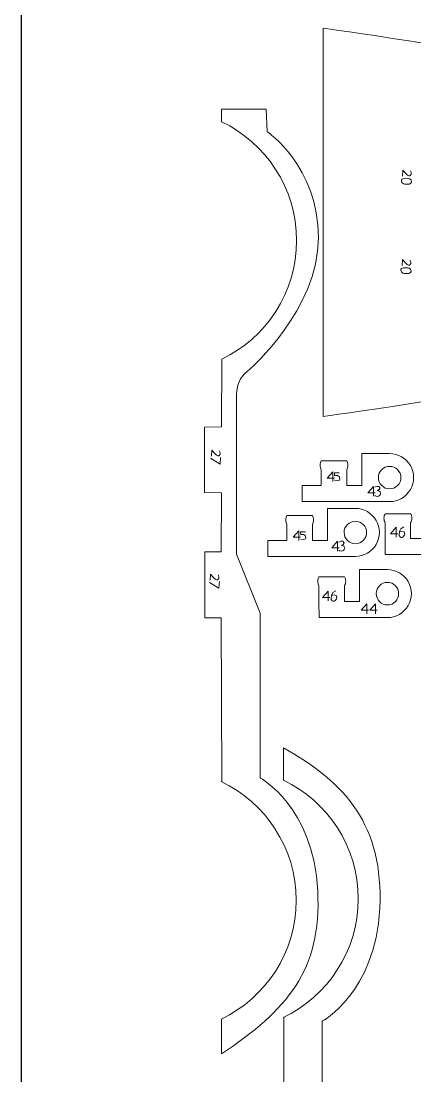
# Model space of a CAD drawing. Header units: centimetres. Extents: x -25 to 25, y -32.5 to 32.5.
# Drawn here: x -25 to -17.2, y -17.62 to 3.25 of the extents above; entities that cross this region are included whole.
import ezdxf

# ---------------------------------------------------------------- set-up
doc = ezdxf.new("R2010")
doc.units = ezdxf.units.CM
doc.header["$MEASUREMENT"] = 0
doc.layers.add('Capa 1', color=7, linetype='Continuous')

msp = doc.modelspace()

# ---------------------------------------------------------------- linework, layer by layer
at = {"layer": 'Capa 1', "color": 254}
msp.add_lwpolyline([(-25, -32.5), (25, -32.5), (25, 32.5), (-25, 32.5), (-25, -32.5)], close=True, dxfattribs=at)
at = {"layer": 'Capa 1', "color": 250, "lineweight": 9}
for points, knots in [([(-19.01728, 3.10252), (-19.01728, 3.10252), (-15.71031, 2.6589), (-15.35249, 2.4387), (-15.35249, 2.4387), (-14.99467, 2.2185), (-14.47727, 1.80563), (-14.47727, 1.06247), (-14.47727, 1.06247), (-14.47727, 0.31931), (-14.47727, -0.73651), (-14.47727, -0.73651), (-14.47727, -0.73651), (-14.47727, -0.73651), (-14.47727, -1.79233), (-14.47727, -2.53549), (-14.47727, -2.53549), (-14.47727, -3.27865), (-14.99467, -3.69152), (-15.35249, -3.91172), (-15.35249, -3.91172), (-15.71031, -4.13192), (-19.01728, -4.57555), (-19.01728, -4.57555), (-19.01728, -4.57555), (-19.01728, -4.57555), (-19.01728, 3.10252), (-19.01728, 3.10252)], [0, 0, 0, 0, 0.125, 0.125, 0.125, 0.125, 0.25, 0.25, 0.25, 0.25, 0.375, 0.375, 0.375, 0.375, 0.5, 0.5, 0.5, 0.5, 0.625, 0.625, 0.625, 0.625, 0.75, 0.75, 0.75, 0.75, 1, 1, 1, 1]), ([(-21.03427, -16.49684), (-21.03427, -16.49684), (-21.0335, -17.18772), (-21.0335, -17.18772), (-21.0335, -17.18772), (-19.72594, -16.317), (-19.04796, -15.53331), (-19.12519, -13.96324), (-19.12519, -13.96324), (-19.20777, -12.28424), (-20.26797, -11.72795), (-20.26797, -11.72795), (-20.26797, -11.72795), (-20.26797, -11.72795), (-20.26797, -8.47087), (-20.26797, -8.47087), (-20.26797, -8.47087), (-20.26797, -8.47087), (-20.73589, -7.30108), (-20.73589, -7.30108), (-20.73589, -7.30108), (-20.73589, -7.30108), (-20.73589, -4.12657), (-20.73589, -4.12657), (-20.73589, -4.12657), (-20.70988, -3.85286), (-20.62886, -3.77639), (-20.46523, -3.6357), (-20.46523, -3.6357), (-20.46523, -3.6357), (-19.11293, -2.46015), (-19.11236, -1.04266), (-19.11236, -1.04266), (-19.11179, 0.37482), (-20.12576, 1.05724), (-20.12576, 1.05724), (-20.12576, 1.05724), (-20.12576, 1.05724), (-20.14408, 1.50265), (-20.14408, 1.50265), (-20.14408, 1.50265), (-20.14408, 1.50265), (-21.03085, 1.49984), (-21.03085, 1.49984), (-21.03085, 1.49984), (-21.03085, 1.49984), (-21.0301, 1.25495), (-21.0301, 1.25495)], [0, 0, 0, 0, 0.07692308, 0.07692308, 0.07692308, 0.07692308, 0.15384615, 0.15384615, 0.15384615, 0.15384615, 0.23076923, 0.23076923, 0.23076923, 0.23076923, 0.30769231, 0.30769231, 0.30769231, 0.30769231, 0.38461538, 0.38461538, 0.38461538, 0.38461538, 0.46153846, 0.46153846, 0.46153846, 0.46153846, 0.53846154, 0.53846154, 0.53846154, 0.53846154, 0.61538462, 0.61538462, 0.61538462, 0.61538462, 0.69230769, 0.69230769, 0.69230769, 0.69230769, 0.76923077, 0.76923077, 0.76923077, 0.76923077, 0.84615385, 0.84615385, 0.84615385, 0.84615385, 1, 1, 1, 1]), ([(-21.02677, -3.44308), (-20.15066, -3.02472), (-19.54534, -2.13047), (-19.54534, -1.09486), (-19.54534, -1.09486), (-19.54534, -0.05793), (-20.15219, 0.83726), (-21.0301, 1.25495)], [0, 0, 0, 0, 0.33333333, 0.33333333, 0.33333333, 0.33333333, 1, 1, 1, 1]), ([(-21.02677, -3.44308), (-21.02677, -3.44308), (-21.03123, -4.78062), (-21.03123, -4.78062), (-21.03123, -4.78062), (-21.03123, -4.78062), (-21.36765, -4.78957), (-21.36765, -4.78957), (-21.36765, -4.78957), (-21.36765, -4.78957), (-21.36682, -6.08146), (-21.36682, -6.08146), (-21.36682, -6.08146), (-21.36682, -6.08146), (-21.03206, -6.09042), (-21.03206, -6.09042), (-21.03206, -6.09042), (-21.03206, -6.09042), (-21.03439, -7.25689), (-21.03439, -7.25689), (-21.03439, -7.25689), (-21.03439, -7.25689), (-21.35899, -7.25689), (-21.35899, -7.25689), (-21.35899, -7.25689), (-21.35899, -7.25689), (-21.35899, -8.55775), (-21.35899, -8.55775), (-21.35899, -8.55775), (-21.35899, -8.55775), (-21.03439, -8.55775), (-21.03439, -8.55775), (-21.03439, -8.55775), (-21.03439, -8.55775), (-21.02385, -11.8025), (-21.02385, -11.8025)], [0, 0, 0, 0, 0.1, 0.1, 0.1, 0.1, 0.2, 0.2, 0.2, 0.2, 0.3, 0.3, 0.3, 0.3, 0.4, 0.4, 0.4, 0.4, 0.5, 0.5, 0.5, 0.5, 0.6, 0.6, 0.6, 0.6, 0.7, 0.7, 0.7, 0.7, 0.8, 0.8, 0.8, 0.8, 1, 1, 1, 1]), ([(-19.05618, -5.6284), (-19.05618, -5.6284), (-19.05618, -5.94361), (-19.05618, -5.94361), (-19.05618, -5.94361), (-19.05618, -5.94361), (-19.43439, -5.94361), (-19.43439, -5.94361), (-19.43439, -5.94361), (-19.43439, -5.94361), (-19.43439, -6.26103), (-19.43439, -6.26103), (-19.43439, -6.26103), (-19.43439, -6.26103), (-17.70156, -6.26103), (-17.70156, -6.26103), (-17.70156, -6.26103), (-17.53181, -6.26103), (-17.375, -6.17049), (-17.29015, -6.02352), (-17.29015, -6.02352), (-17.2053, -5.87655), (-17.2053, -5.69546), (-17.29015, -5.5485), (-17.29015, -5.5485), (-17.375, -5.40153), (-17.53181, -5.31098), (-17.70156, -5.31098), (-17.70156, -5.31098), (-17.70156, -5.31098), (-18.25221, -5.31098), (-18.25221, -5.31098), (-18.25221, -5.31098), (-18.25221, -5.31098), (-18.25221, -5.94361), (-18.25221, -5.94361), (-18.25221, -5.94361), (-18.25221, -5.94361), (-18.55184, -5.94361), (-18.55184, -5.94361), (-18.55184, -5.94361), (-18.55184, -5.94361), (-18.55184, -5.6284), (-18.55184, -5.6284)], [0, 0, 0, 0, 0.08333333, 0.08333333, 0.08333333, 0.08333333, 0.16666667, 0.16666667, 0.16666667, 0.16666667, 0.25, 0.25, 0.25, 0.25, 0.33333333, 0.33333333, 0.33333333, 0.33333333, 0.41666667, 0.41666667, 0.41666667, 0.41666667, 0.5, 0.5, 0.5, 0.5, 0.58333333, 0.58333333, 0.58333333, 0.58333333, 0.66666667, 0.66666667, 0.66666667, 0.66666667, 0.75, 0.75, 0.75, 0.75, 0.83333333, 0.83333333, 0.83333333, 0.83333333, 1, 1, 1, 1]), ([(-19.05618, -5.6284), (-19.07059, -5.60991), (-19.08014, -5.57758), (-19.08014, -5.54079), (-19.08014, -5.54079), (-19.08014, -5.50401), (-19.07059, -5.47167), (-19.05618, -5.45318)], [0, 0, 0, 0, 0.33333333, 0.33333333, 0.33333333, 0.33333333, 1, 1, 1, 1]), ([(-18.55184, -5.6284), (-18.53743, -5.60991), (-18.52788, -5.57758), (-18.52788, -5.54079), (-18.52788, -5.54079), (-18.52788, -5.50401), (-18.53743, -5.47167), (-18.55184, -5.45318)], [0, 0, 0, 0, 0.33333333, 0.33333333, 0.33333333, 0.33333333, 1, 1, 1, 1]), ([(-17.92442, -5.78601), (-17.92437, -5.84517), (-17.90084, -5.90185), (-17.85899, -5.94366), (-17.85899, -5.94366), (-17.81714, -5.98547), (-17.76067, -6.00891), (-17.70156, -6.00886), (-17.70156, -6.00886), (-17.6424, -6.00882), (-17.58567, -5.98529), (-17.54387, -5.94344), (-17.54387, -5.94344), (-17.5021, -5.90159), (-17.47862, -5.84517), (-17.47866, -5.78601), (-17.47866, -5.78601), (-17.47871, -5.72685), (-17.50224, -5.67012), (-17.54409, -5.62836), (-17.54409, -5.62836), (-17.58594, -5.58655), (-17.6424, -5.56306), (-17.70156, -5.56311), (-17.70156, -5.56311), (-17.76067, -5.56315), (-17.8174, -5.58668), (-17.85921, -5.62853), (-17.85921, -5.62853), (-17.90098, -5.67039), (-17.92446, -5.72685), (-17.92442, -5.78601)], [0, 0, 0, 0, 0.11111111, 0.11111111, 0.11111111, 0.11111111, 0.22222222, 0.22222222, 0.22222222, 0.22222222, 0.33333333, 0.33333333, 0.33333333, 0.33333333, 0.44444444, 0.44444444, 0.44444444, 0.44444444, 0.55555556, 0.55555556, 0.55555556, 0.55555556, 0.66666667, 0.66666667, 0.66666667, 0.66666667, 0.77777778, 0.77777778, 0.77777778, 0.77777778, 1, 1, 1, 1]), ([(-19.73473, -6.71291), (-19.73473, -6.71291), (-19.73473, -7.02813), (-19.73473, -7.02813), (-19.73473, -7.02813), (-19.73473, -7.02813), (-20.11294, -7.02813), (-20.11294, -7.02813), (-20.11294, -7.02813), (-20.11294, -7.02813), (-20.11294, -7.34555), (-20.11294, -7.34555), (-20.11294, -7.34555), (-20.11294, -7.34555), (-18.38011, -7.34555), (-18.38011, -7.34555), (-18.38011, -7.34555), (-18.21036, -7.34555), (-18.05355, -7.255), (-17.9687, -7.10803), (-17.9687, -7.10803), (-17.88385, -6.96107), (-17.88385, -6.77997), (-17.9687, -6.63301), (-17.9687, -6.63301), (-18.05355, -6.48604), (-18.21036, -6.39549), (-18.38011, -6.39549), (-18.38011, -6.39549), (-18.38011, -6.39549), (-18.93076, -6.39549), (-18.93076, -6.39549), (-18.93076, -6.39549), (-18.93076, -6.39549), (-18.93076, -7.02813), (-18.93076, -7.02813), (-18.93076, -7.02813), (-18.93076, -7.02813), (-19.23039, -7.02813), (-19.23039, -7.02813), (-19.23039, -7.02813), (-19.23039, -7.02813), (-19.23039, -6.71291), (-19.23039, -6.71291)], [0, 0, 0, 0, 0.08333333, 0.08333333, 0.08333333, 0.08333333, 0.16666667, 0.16666667, 0.16666667, 0.16666667, 0.25, 0.25, 0.25, 0.25, 0.33333333, 0.33333333, 0.33333333, 0.33333333, 0.41666667, 0.41666667, 0.41666667, 0.41666667, 0.5, 0.5, 0.5, 0.5, 0.58333333, 0.58333333, 0.58333333, 0.58333333, 0.66666667, 0.66666667, 0.66666667, 0.66666667, 0.75, 0.75, 0.75, 0.75, 0.83333333, 0.83333333, 0.83333333, 0.83333333, 1, 1, 1, 1]), ([(-17.78965, -6.67621), (-17.78965, -6.67621), (-17.78965, -6.99142), (-17.78965, -6.99142), (-17.78965, -6.99142), (-17.78965, -6.99142), (-17.78938, -7.30884), (-17.78938, -7.30884), (-17.78938, -7.30884), (-17.78938, -7.30884), (-16.43503, -7.30884), (-16.43503, -7.30884), (-16.43503, -7.30884), (-16.26528, -7.30884), (-16.10847, -7.2183), (-16.02362, -7.07133), (-16.02362, -7.07133), (-15.93877, -6.92436), (-15.93877, -6.74327), (-16.02362, -6.59631), (-16.02362, -6.59631), (-16.10847, -6.44934), (-16.26528, -6.35879), (-16.43503, -6.35879), (-16.43503, -6.35879), (-16.43503, -6.35879), (-16.98568, -6.35879), (-16.98568, -6.35879), (-16.98568, -6.35879), (-16.98568, -6.35879), (-16.98568, -6.99142), (-16.98568, -6.99142), (-16.98568, -6.99142), (-16.98568, -6.99142), (-17.28531, -6.99142), (-17.28531, -6.99142), (-17.28531, -6.99142), (-17.28531, -6.99142), (-17.28531, -6.67621), (-17.28531, -6.67621)], [0, 0, 0, 0, 0.09090909, 0.09090909, 0.09090909, 0.09090909, 0.18181818, 0.18181818, 0.18181818, 0.18181818, 0.27272727, 0.27272727, 0.27272727, 0.27272727, 0.36363636, 0.36363636, 0.36363636, 0.36363636, 0.45454545, 0.45454545, 0.45454545, 0.45454545, 0.54545455, 0.54545455, 0.54545455, 0.54545455, 0.63636364, 0.63636364, 0.63636364, 0.63636364, 0.72727273, 0.72727273, 0.72727273, 0.72727273, 0.81818182, 0.81818182, 0.81818182, 0.81818182, 1, 1, 1, 1]), ([(-19.73473, -6.71292), (-19.74914, -6.69442), (-19.75869, -6.66209), (-19.75869, -6.6253), (-19.75869, -6.6253), (-19.75869, -6.58852), (-19.74914, -6.55618), (-19.73473, -6.53769)], [0, 0, 0, 0, 0.33333333, 0.33333333, 0.33333333, 0.33333333, 1, 1, 1, 1]), ([(-19.23038, -6.71292), (-19.21597, -6.69442), (-19.20642, -6.66209), (-19.20642, -6.6253), (-19.20642, -6.6253), (-19.20642, -6.58852), (-19.21597, -6.55618), (-19.23038, -6.53769)], [0, 0, 0, 0, 0.33333333, 0.33333333, 0.33333333, 0.33333333, 1, 1, 1, 1]), ([(-18.60296, -6.87052), (-18.60292, -6.92968), (-18.57939, -6.98636), (-18.53754, -7.02817), (-18.53754, -7.02817), (-18.49569, -7.06998), (-18.43922, -7.09342), (-18.38011, -7.09338), (-18.38011, -7.09338), (-18.32095, -7.09333), (-18.26422, -7.0698), (-18.22241, -7.02795), (-18.22241, -7.02795), (-18.18065, -6.9861), (-18.15716, -6.92968), (-18.15721, -6.87052), (-18.15721, -6.87052), (-18.15725, -6.81136), (-18.18078, -6.75463), (-18.22263, -6.71287), (-18.22263, -6.71287), (-18.26449, -6.67106), (-18.32095, -6.64758), (-18.38011, -6.64762), (-18.38011, -6.64762), (-18.43922, -6.64766), (-18.49595, -6.6712), (-18.53776, -6.71305), (-18.53776, -6.71305), (-18.57952, -6.7549), (-18.60301, -6.81136), (-18.60296, -6.87052)], [0, 0, 0, 0, 0.11111111, 0.11111111, 0.11111111, 0.11111111, 0.22222222, 0.22222222, 0.22222222, 0.22222222, 0.33333333, 0.33333333, 0.33333333, 0.33333333, 0.44444444, 0.44444444, 0.44444444, 0.44444444, 0.55555556, 0.55555556, 0.55555556, 0.55555556, 0.66666667, 0.66666667, 0.66666667, 0.66666667, 0.77777778, 0.77777778, 0.77777778, 0.77777778, 1, 1, 1, 1]), ([(-17.78965, -6.67621), (-17.80406, -6.65772), (-17.81361, -6.62539), (-17.81361, -6.5886), (-17.81361, -6.5886), (-17.81361, -6.55182), (-17.80406, -6.51948), (-17.78965, -6.50099)], [0, 0, 0, 0, 0.33333333, 0.33333333, 0.33333333, 0.33333333, 1, 1, 1, 1]), ([(-17.2853, -6.67621), (-17.27089, -6.65772), (-17.26134, -6.62539), (-17.26134, -6.5886), (-17.26134, -6.5886), (-17.26134, -6.55182), (-17.27089, -6.51948), (-17.2853, -6.50099)], [0, 0, 0, 0, 0.33333333, 0.33333333, 0.33333333, 0.33333333, 1, 1, 1, 1]), ([(-19.10035, -7.92396), (-19.10035, -7.92396), (-19.10035, -8.23917), (-19.10035, -8.23917), (-19.10035, -8.23917), (-19.10035, -8.23917), (-19.10009, -8.55659), (-19.10009, -8.55659), (-19.10009, -8.55659), (-19.10009, -8.55659), (-17.74573, -8.55659), (-17.74573, -8.55659), (-17.74573, -8.55659), (-17.57599, -8.55659), (-17.41917, -8.46604), (-17.33432, -8.31908), (-17.33432, -8.31908), (-17.24947, -8.17211), (-17.24947, -7.99102), (-17.33432, -7.84405), (-17.33432, -7.84405), (-17.41917, -7.69709), (-17.57599, -7.60654), (-17.74573, -7.60654), (-17.74573, -7.60654), (-17.74573, -7.60654), (-18.29638, -7.60654), (-18.29638, -7.60654), (-18.29638, -7.60654), (-18.29638, -7.60654), (-18.29638, -8.23917), (-18.29638, -8.23917), (-18.29638, -8.23917), (-18.29638, -8.23917), (-18.59601, -8.23917), (-18.59601, -8.23917), (-18.59601, -8.23917), (-18.59601, -8.23917), (-18.59601, -7.92396), (-18.59601, -7.92396)], [0, 0, 0, 0, 0.09090909, 0.09090909, 0.09090909, 0.09090909, 0.18181818, 0.18181818, 0.18181818, 0.18181818, 0.27272727, 0.27272727, 0.27272727, 0.27272727, 0.36363636, 0.36363636, 0.36363636, 0.36363636, 0.45454545, 0.45454545, 0.45454545, 0.45454545, 0.54545455, 0.54545455, 0.54545455, 0.54545455, 0.63636364, 0.63636364, 0.63636364, 0.63636364, 0.72727273, 0.72727273, 0.72727273, 0.72727273, 0.81818182, 0.81818182, 0.81818182, 0.81818182, 1, 1, 1, 1]), ([(-19.10035, -7.92396), (-19.11476, -7.90546), (-19.12431, -7.87313), (-19.12431, -7.83635), (-19.12431, -7.83635), (-19.12431, -7.79956), (-19.11476, -7.76723), (-19.10035, -7.74873)], [0, 0, 0, 0, 0.33333333, 0.33333333, 0.33333333, 0.33333333, 1, 1, 1, 1]), ([(-18.59601, -7.92396), (-18.5816, -7.90546), (-18.57205, -7.87313), (-18.57205, -7.83635), (-18.57205, -7.83635), (-18.57205, -7.79956), (-18.5816, -7.76723), (-18.59601, -7.74873)], [0, 0, 0, 0, 0.33333333, 0.33333333, 0.33333333, 0.33333333, 1, 1, 1, 1]), ([(-17.96859, -8.08156), (-17.96854, -8.14072), (-17.94501, -8.19741), (-17.90316, -8.23921), (-17.90316, -8.23921), (-17.86131, -8.28102), (-17.80485, -8.30446), (-17.74573, -8.30442), (-17.74573, -8.30442), (-17.68658, -8.30438), (-17.62985, -8.28085), (-17.58804, -8.23899), (-17.58804, -8.23899), (-17.54627, -8.19714), (-17.52279, -8.14072), (-17.52283, -8.08156), (-17.52283, -8.08156), (-17.52288, -8.02241), (-17.54641, -7.96568), (-17.58826, -7.92391), (-17.58826, -7.92391), (-17.63011, -7.88211), (-17.68658, -7.85862), (-17.74573, -7.85866), (-17.74573, -7.85866), (-17.80485, -7.85871), (-17.86158, -7.88224), (-17.90338, -7.92409), (-17.90338, -7.92409), (-17.94515, -7.96594), (-17.96863, -8.02241), (-17.96859, -8.08156)], [0, 0, 0, 0, 0.11111111, 0.11111111, 0.11111111, 0.11111111, 0.22222222, 0.22222222, 0.22222222, 0.22222222, 0.33333333, 0.33333333, 0.33333333, 0.33333333, 0.44444444, 0.44444444, 0.44444444, 0.44444444, 0.55555556, 0.55555556, 0.55555556, 0.55555556, 0.66666667, 0.66666667, 0.66666667, 0.66666667, 0.77777778, 0.77777778, 0.77777778, 0.77777778, 1, 1, 1, 1]), ([(-19.80642, -11.77083), (-19.80642, -11.77083), (-19.8057, -11.13501), (-19.8057, -11.13501), (-19.8057, -11.13501), (-18.57252, -11.80712), (-17.81752, -12.68161), (-17.89734, -14.30443), (-17.89734, -14.30443), (-17.9799, -15.98343), (-19.04012, -16.53972), (-19.04012, -16.53972), (-19.04012, -16.53972), (-19.04012, -16.53972), (-19.04012, -19.79679), (-19.04012, -19.79679), (-19.04012, -19.79679), (-19.04012, -19.79679), (-19.50804, -20.96659), (-19.50804, -20.96659), (-19.50804, -20.96659), (-19.50804, -20.96659), (-19.50804, -24.1411), (-19.50804, -24.1411), (-19.50804, -24.1411), (-19.48203, -24.41481), (-19.40101, -24.49127), (-19.23738, -24.63196), (-19.23738, -24.63196), (-19.23738, -24.63196), (-17.88508, -25.80752), (-17.88451, -27.225), (-17.88451, -27.225), (-17.88394, -28.64248), (-18.89791, -29.32491), (-18.89791, -29.32491), (-18.89791, -29.32491), (-18.89791, -29.32491), (-18.91623, -29.77031), (-18.91623, -29.77031), (-18.91623, -29.77031), (-18.91623, -29.77031), (-19.803, -29.76751), (-19.803, -29.76751), (-19.803, -29.76751), (-19.803, -29.76751), (-19.80225, -29.52262), (-19.80225, -29.52262)], [0, 0, 0, 0, 0.07692308, 0.07692308, 0.07692308, 0.07692308, 0.15384615, 0.15384615, 0.15384615, 0.15384615, 0.23076923, 0.23076923, 0.23076923, 0.23076923, 0.30769231, 0.30769231, 0.30769231, 0.30769231, 0.38461538, 0.38461538, 0.38461538, 0.38461538, 0.46153846, 0.46153846, 0.46153846, 0.46153846, 0.53846154, 0.53846154, 0.53846154, 0.53846154, 0.61538462, 0.61538462, 0.61538462, 0.61538462, 0.69230769, 0.69230769, 0.69230769, 0.69230769, 0.76923077, 0.76923077, 0.76923077, 0.76923077, 0.84615385, 0.84615385, 0.84615385, 0.84615385, 1, 1, 1, 1]), ([(-21.03427, -16.49684), (-20.15816, -16.07847), (-19.55284, -15.18423), (-19.55284, -14.14861), (-19.55284, -14.14861), (-19.55284, -13.11168), (-20.15969, -12.21649), (-21.0376, -11.7988)], [0, 0, 0, 0, 0.33333333, 0.33333333, 0.33333333, 0.33333333, 1, 1, 1, 1]), ([(-19.80642, -11.77083), (-18.93031, -12.1892), (-18.32499, -13.08344), (-18.32499, -14.11906), (-18.32499, -14.11906), (-18.32499, -15.15599), (-18.93184, -16.05117), (-19.80975, -16.46887)], [0, 0, 0, 0, 0.33333333, 0.33333333, 0.33333333, 0.33333333, 1, 1, 1, 1]), ([(-19.79892, -24.82458), (-19.79892, -24.82458), (-19.80338, -23.48705), (-19.80338, -23.48705), (-19.80338, -23.48705), (-19.80338, -23.48705), (-20.1398, -23.47809), (-20.1398, -23.47809), (-20.1398, -23.47809), (-20.1398, -23.47809), (-20.13897, -22.18621), (-20.13897, -22.18621), (-20.13897, -22.18621), (-20.13897, -22.18621), (-19.80421, -22.17725), (-19.80421, -22.17725), (-19.80421, -22.17725), (-19.80421, -22.17725), (-19.80654, -21.01077), (-19.80654, -21.01077), (-19.80654, -21.01077), (-19.80654, -21.01077), (-20.13114, -21.01077), (-20.13114, -21.01077), (-20.13114, -21.01077), (-20.13114, -21.01077), (-20.13114, -19.70992), (-20.13114, -19.70992), (-20.13114, -19.70992), (-20.13114, -19.70992), (-19.80654, -19.70992), (-19.80654, -19.70992), (-19.80654, -19.70992), (-19.80654, -19.70992), (-19.796, -16.46516), (-19.796, -16.46516)], [0, 0, 0, 0, 0.1, 0.1, 0.1, 0.1, 0.2, 0.2, 0.2, 0.2, 0.3, 0.3, 0.3, 0.3, 0.4, 0.4, 0.4, 0.4, 0.5, 0.5, 0.5, 0.5, 0.6, 0.6, 0.6, 0.6, 0.7, 0.7, 0.7, 0.7, 0.8, 0.8, 0.8, 0.8, 1, 1, 1, 1])]:
    msp.add_open_spline(points, degree=3, knots=knots, dxfattribs=at)
at = {"layer": 'Capa 1', "color": 240, "lineweight": 9}
for points, knots in [([(-17.38519, 0.2343), (-17.38519, 0.2343), (-17.43763, 0.29834), (-17.43763, 0.29834), (-17.43763, 0.29834), (-17.43763, 0.29834), (-17.4456, 0.17864), (-17.4456, 0.17864)], [0, 0, 0, 0, 0.33333333, 0.33333333, 0.33333333, 0.33333333, 1, 1, 1, 1]), ([(-17.28794, 0.28195), (-17.28794, 0.28195), (-17.24985, 0.21495), (-17.29409, 0.18958), (-17.29409, 0.18958), (-17.29409, 0.18958), (-17.3283, 0.15962), (-17.38519, 0.2343)], [0, 0, 0, 0, 0.33333333, 0.33333333, 0.33333333, 0.33333333, 1, 1, 1, 1]), ([(-17.26619, 0.06571), (-17.26619, 0.06571), (-17.26237, 0.00324), (-17.38324, 0.01753), (-17.38324, 0.01753), (-17.38324, 0.01753), (-17.47567, 0.02373), (-17.46913, 0.08685)], [0, 0, 0, 0, 0.33333333, 0.33333333, 0.33333333, 0.33333333, 1, 1, 1, 1]), ([(-17.4689, 0.08684), (-17.4689, 0.08684), (-17.47276, 0.14925), (-17.35184, 0.13494), (-17.35184, 0.13494), (-17.35184, 0.13494), (-17.25939, 0.12878), (-17.26599, 0.06569)], [0, 0, 0, 0, 0.33333333, 0.33333333, 0.33333333, 0.33333333, 1, 1, 1, 1]), ([(-17.47861, -1.68097), (-17.47861, -1.68097), (-17.48247, -1.61855), (-17.36154, -1.63287), (-17.36154, -1.63287), (-17.36154, -1.63287), (-17.2691, -1.63902), (-17.2757, -1.70211)], [0, 0, 0, 0, 0.33333333, 0.33333333, 0.33333333, 0.33333333, 1, 1, 1, 1]), ([(-17.3949, -1.53351), (-17.3949, -1.53351), (-17.44733, -1.46946), (-17.44733, -1.46946), (-17.44733, -1.46946), (-17.44733, -1.46946), (-17.4553, -1.58916), (-17.4553, -1.58916)], [0, 0, 0, 0, 0.33333333, 0.33333333, 0.33333333, 0.33333333, 1, 1, 1, 1]), ([(-17.29764, -1.48585), (-17.29764, -1.48585), (-17.25956, -1.55285), (-17.30379, -1.57822), (-17.30379, -1.57822), (-17.30379, -1.57822), (-17.33801, -1.60818), (-17.3949, -1.53351)], [0, 0, 0, 0, 0.33333333, 0.33333333, 0.33333333, 0.33333333, 1, 1, 1, 1]), ([(-17.27589, -1.70209), (-17.27589, -1.70209), (-17.27208, -1.76456), (-17.39294, -1.75027), (-17.39294, -1.75027), (-17.39294, -1.75027), (-17.48538, -1.74407), (-17.47884, -1.68095)], [0, 0, 0, 0, 0.33333333, 0.33333333, 0.33333333, 0.33333333, 1, 1, 1, 1]), ([(-21.05007, -5.38812), (-21.05007, -5.38812), (-21.05874, -5.51814), (-21.05874, -5.51814), (-21.05874, -5.51814), (-21.05874, -5.51814), (-21.24879, -5.40411), (-21.24879, -5.40411)], [0, 0, 0, 0, 0.33333333, 0.33333333, 0.33333333, 0.33333333, 1, 1, 1, 1]), ([(-21.17145, -5.30412), (-21.17145, -5.30412), (-21.22388, -5.24007), (-21.22388, -5.24007), (-21.22388, -5.24007), (-21.22388, -5.24007), (-21.23186, -5.35977), (-21.23186, -5.35977)], [0, 0, 0, 0, 0.33333333, 0.33333333, 0.33333333, 0.33333333, 1, 1, 1, 1]), ([(-21.07419, -5.25647), (-21.07419, -5.25647), (-21.03611, -5.32347), (-21.08035, -5.34884), (-21.08035, -5.34884), (-21.08035, -5.34884), (-21.11456, -5.3788), (-21.17145, -5.30412)], [0, 0, 0, 0, 0.33333333, 0.33333333, 0.33333333, 0.33333333, 1, 1, 1, 1]), ([(-18.79348, -5.79858), (-18.79348, -5.79858), (-18.93876, -5.79858), (-18.93876, -5.79858), (-18.93876, -5.79858), (-18.93876, -5.79858), (-18.82948, -5.66998), (-18.82948, -5.66998), (-18.82948, -5.66998), (-18.82948, -5.66998), (-18.82822, -5.86547), (-18.82822, -5.86547)], [0, 0, 0, 0, 0.25, 0.25, 0.25, 0.25, 0.5, 0.5, 0.5, 0.5, 1, 1, 1, 1]), ([(-18.69848, -5.69053), (-18.69848, -5.69053), (-18.79363, -5.68996), (-18.79363, -5.68996), (-18.79363, -5.68996), (-18.79363, -5.68996), (-18.79021, -5.74861), (-18.79021, -5.74861)], [0, 0, 0, 0, 0.33333333, 0.33333333, 0.33333333, 0.33333333, 1, 1, 1, 1]), ([(-18.79021, -5.74861), (-18.79021, -5.74861), (-18.68088, -5.72358), (-18.68731, -5.80808), (-18.68731, -5.80808), (-18.68731, -5.80808), (-18.67576, -5.86602), (-18.79021, -5.83771)], [0, 0, 0, 0, 0.33333333, 0.33333333, 0.33333333, 0.33333333, 1, 1, 1, 1]), ([(-17.98761, -6.08814), (-17.98761, -6.08814), (-18.1329, -6.08814), (-18.1329, -6.08814), (-18.1329, -6.08814), (-18.1329, -6.08814), (-18.02361, -5.95955), (-18.02361, -5.95955), (-18.02361, -5.95955), (-18.02361, -5.95955), (-18.02235, -6.15504), (-18.02235, -6.15504)], [0, 0, 0, 0, 0.25, 0.25, 0.25, 0.25, 0.5, 0.5, 0.5, 0.5, 1, 1, 1, 1]), ([(-17.99388, -6.13861), (-17.99388, -6.13861), (-17.98636, -6.15783), (-17.94886, -6.15659), (-17.94886, -6.15659), (-17.92939, -6.15594), (-17.91545, -6.14898), (-17.90534, -6.14102), (-17.90534, -6.14102), (-17.88069, -6.12157), (-17.87942, -6.09136), (-17.87942, -6.09136), (-17.87942, -6.09136), (-17.88069, -6.04797), (-17.94437, -6.0396), (-17.94437, -6.0396), (-17.94437, -6.0396), (-17.882, -6.01642), (-17.89487, -5.98299), (-17.89487, -5.98299), (-17.89487, -5.98299), (-17.90385, -5.93157), (-17.99388, -5.97525), (-17.99388, -5.97525)], [0, 0, 0, 0, 0.14285714, 0.14285714, 0.14285714, 0.14285714, 0.28571429, 0.28571429, 0.28571429, 0.28571429, 0.42857143, 0.42857143, 0.42857143, 0.42857143, 0.57142857, 0.57142857, 0.57142857, 0.57142857, 0.71428571, 0.71428571, 0.71428571, 0.71428571, 1, 1, 1, 1]), ([(-19.46508, -6.96563), (-19.46508, -6.96563), (-19.61037, -6.96563), (-19.61037, -6.96563), (-19.61037, -6.96563), (-19.61037, -6.96563), (-19.50109, -6.83703), (-19.50109, -6.83703), (-19.50109, -6.83703), (-19.50109, -6.83703), (-19.49983, -7.03252), (-19.49983, -7.03252)], [0, 0, 0, 0, 0.25, 0.25, 0.25, 0.25, 0.5, 0.5, 0.5, 0.5, 1, 1, 1, 1]), ([(-19.37008, -6.85758), (-19.37008, -6.85758), (-19.46524, -6.85701), (-19.46524, -6.85701), (-19.46524, -6.85701), (-19.46524, -6.85701), (-19.46182, -6.91566), (-19.46182, -6.91566)], [0, 0, 0, 0, 0.33333333, 0.33333333, 0.33333333, 0.33333333, 1, 1, 1, 1]), ([(-17.53613, -6.89736), (-17.53613, -6.89736), (-17.68142, -6.89736), (-17.68142, -6.89736), (-17.68142, -6.89736), (-17.68142, -6.89736), (-17.57213, -6.76877), (-17.57213, -6.76877), (-17.57213, -6.76877), (-17.57213, -6.76877), (-17.57087, -6.96425), (-17.57087, -6.96425)], [0, 0, 0, 0, 0.25, 0.25, 0.25, 0.25, 0.5, 0.5, 0.5, 0.5, 1, 1, 1, 1]), ([(-17.50142, -6.85599), (-17.50142, -6.85599), (-17.3934, -6.8138), (-17.39855, -6.90604), (-17.39855, -6.90604), (-17.39855, -6.90604), (-17.45596, -7.03272), (-17.51345, -6.93317), (-17.51345, -6.93317), (-17.51345, -6.93317), (-17.51859, -6.78225), (-17.42089, -6.7617)], [0, 0, 0, 0, 0.25, 0.25, 0.25, 0.25, 0.5, 0.5, 0.5, 0.5, 1, 1, 1, 1]), ([(-19.46182, -6.91566), (-19.46182, -6.91566), (-19.35249, -6.89063), (-19.35892, -6.97513), (-19.35892, -6.97513), (-19.35892, -6.97513), (-19.34736, -7.03307), (-19.46182, -7.00476)], [0, 0, 0, 0, 0.33333333, 0.33333333, 0.33333333, 0.33333333, 1, 1, 1, 1]), ([(-18.69896, -7.1738), (-18.69896, -7.1738), (-18.84425, -7.1738), (-18.84425, -7.1738), (-18.84425, -7.1738), (-18.84425, -7.1738), (-18.73497, -7.04521), (-18.73497, -7.04521), (-18.73497, -7.04521), (-18.73497, -7.04521), (-18.73371, -7.24069), (-18.73371, -7.24069)], [0, 0, 0, 0, 0.25, 0.25, 0.25, 0.25, 0.5, 0.5, 0.5, 0.5, 1, 1, 1, 1]), ([(-18.70524, -7.22427), (-18.70524, -7.22427), (-18.69772, -7.24349), (-18.66021, -7.24224), (-18.66021, -7.24224), (-18.64075, -7.2416), (-18.62681, -7.23464), (-18.6167, -7.22668), (-18.6167, -7.22668), (-18.59204, -7.20723), (-18.59077, -7.17702), (-18.59077, -7.17702), (-18.59077, -7.17702), (-18.59204, -7.13362), (-18.65573, -7.12526), (-18.65573, -7.12526), (-18.65573, -7.12526), (-18.59335, -7.10207), (-18.60622, -7.06865), (-18.60622, -7.06865), (-18.60622, -7.06865), (-18.61521, -7.01723), (-18.70524, -7.06091), (-18.70524, -7.06091)], [0, 0, 0, 0, 0.14285714, 0.14285714, 0.14285714, 0.14285714, 0.28571429, 0.28571429, 0.28571429, 0.28571429, 0.42857143, 0.42857143, 0.42857143, 0.42857143, 0.57142857, 0.57142857, 0.57142857, 0.57142857, 0.71428571, 0.71428571, 0.71428571, 0.71428571, 1, 1, 1, 1]), ([(-21.19376, -7.75881), (-21.19376, -7.75881), (-21.24619, -7.69476), (-21.24619, -7.69476), (-21.24619, -7.69476), (-21.24619, -7.69476), (-21.25417, -7.81446), (-21.25417, -7.81446)], [0, 0, 0, 0, 0.33333333, 0.33333333, 0.33333333, 0.33333333, 1, 1, 1, 1]), ([(-21.0965, -7.71116), (-21.0965, -7.71116), (-21.05842, -7.77817), (-21.10266, -7.80353), (-21.10266, -7.80353), (-21.10266, -7.80353), (-21.13687, -7.83349), (-21.19376, -7.75881)], [0, 0, 0, 0, 0.33333333, 0.33333333, 0.33333333, 0.33333333, 1, 1, 1, 1]), ([(-21.07238, -7.84282), (-21.07238, -7.84282), (-21.08105, -7.97283), (-21.08105, -7.97283), (-21.08105, -7.97283), (-21.08105, -7.97283), (-21.27111, -7.8588), (-21.27111, -7.8588)], [0, 0, 0, 0, 0.33333333, 0.33333333, 0.33333333, 0.33333333, 1, 1, 1, 1]), ([(-18.8836, -8.15901), (-18.8836, -8.15901), (-19.02889, -8.15901), (-19.02889, -8.15901), (-19.02889, -8.15901), (-19.02889, -8.15901), (-18.9196, -8.03041), (-18.9196, -8.03041), (-18.9196, -8.03041), (-18.9196, -8.03041), (-18.91834, -8.2259), (-18.91834, -8.2259)], [0, 0, 0, 0, 0.25, 0.25, 0.25, 0.25, 0.5, 0.5, 0.5, 0.5, 1, 1, 1, 1]), ([(-18.84889, -8.11763), (-18.84889, -8.11763), (-18.74087, -8.07545), (-18.74602, -8.16768), (-18.74602, -8.16768), (-18.74602, -8.16768), (-18.80343, -8.29436), (-18.86092, -8.19481), (-18.86092, -8.19481), (-18.86092, -8.19481), (-18.86606, -8.0439), (-18.76836, -8.02334)], [0, 0, 0, 0, 0.25, 0.25, 0.25, 0.25, 0.5, 0.5, 0.5, 0.5, 1, 1, 1, 1]), ([(-18.11861, -8.4116), (-18.11861, -8.4116), (-18.2639, -8.4116), (-18.2639, -8.4116), (-18.2639, -8.4116), (-18.2639, -8.4116), (-18.15462, -8.28301), (-18.15462, -8.28301), (-18.15462, -8.28301), (-18.15462, -8.28301), (-18.15336, -8.47849), (-18.15336, -8.47849)], [0, 0, 0, 0, 0.25, 0.25, 0.25, 0.25, 0.5, 0.5, 0.5, 0.5, 1, 1, 1, 1]), ([(-17.94857, -8.4116), (-17.94857, -8.4116), (-18.09385, -8.4116), (-18.09385, -8.4116), (-18.09385, -8.4116), (-18.09385, -8.4116), (-17.98457, -8.28301), (-17.98457, -8.28301), (-17.98457, -8.28301), (-17.98457, -8.28301), (-17.98331, -8.47849), (-17.98331, -8.47849)], [0, 0, 0, 0, 0.25, 0.25, 0.25, 0.25, 0.5, 0.5, 0.5, 0.5, 1, 1, 1, 1])]:
    msp.add_open_spline(points, degree=3, knots=knots, dxfattribs=at)
at = {"layer": 'Capa 1', "color": 250, "lineweight": 9}
for points in [[(-18.55184, -5.45318), (-18.55184, -5.45318), (-19.05618, -5.45318), (-19.05618, -5.45318)], [(-19.23039, -6.53769), (-19.23039, -6.53769), (-19.73473, -6.53769), (-19.73473, -6.53769)], [(-17.28531, -6.50099), (-17.28531, -6.50099), (-17.78965, -6.50099), (-17.78965, -6.50099)], [(-18.59601, -7.74874), (-18.59601, -7.74874), (-19.10035, -7.74874), (-19.10035, -7.74874)]]:
    msp.add_open_spline(points, degree=3, dxfattribs=at)

doc.saveas('drawing.dxf')
